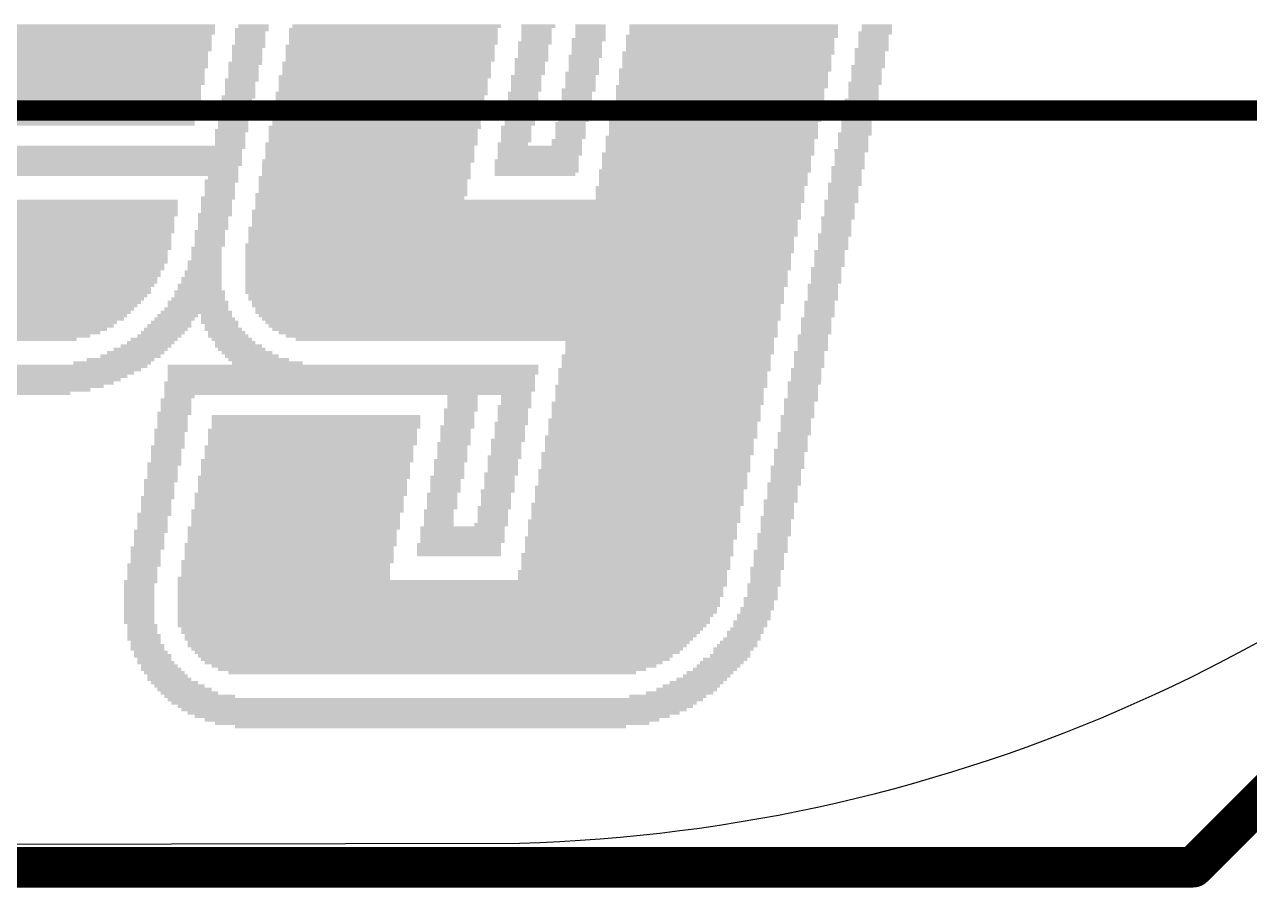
# Model space of a CAD drawing. Extents: x -59 to 59, y -28 to 22.
# Drawn here: x -24.7 to -17, y -28.17 to -22.74 of the extents above; entities that cross this region are included whole.
import ezdxf

# ---------------------------------------------------------------- set-up
doc = ezdxf.new("R2010")
doc.units = 0
for name, color, linetype in [('1', 12, 'CONTINUOUS'), ('16', 5, 'CONTINUOUS'), ('20', 4, 'CONTINUOUS'), ('200', 132, 'CONTINUOUS'), ('22', 6, 'CONTINUOUS')]:
    doc.layers.add(name, color=color, linetype=linetype)

# ---------------------------------------------------------------- blocks, each defined once
blk = doc.blocks.new('RECT')
blk.add_solid([(-0.5, -0.5), (0.5, -0.5), (-0.5, 0.5), (0.5, 0.5)])

msp = doc.modelspace()

# ---------------------------------------------------------------- linework, layer by layer
at = {"layer": '1', "const_width": 0.254}
for points in [[(-17.3576, -28.0416), (-12.2014, -22.8854)], [(-48.3964, -28.0416), (-17.3576, -28.0416)]]:
    msp.add_lwpolyline(points, dxfattribs=at)
at = {"layer": '1', "const_width": 0.127}
for points in [[(-17.4025, -27.9967, 1), (-17.3127, -28.0865)], [(-17.3576, -28.1051, 1), (-17.3576, -27.9781)]]:
    msp.add_lwpolyline(points, format="xyb", dxfattribs=at)
at = {"layer": '16', "const_width": 0.254}
for points in [[(-17.3576, -28.0416), (-6.461, -17.145)], [(-48.3964, -28.0416), (-17.3576, -28.0416)]]:
    msp.add_lwpolyline(points, dxfattribs=at)
at = {"layer": '16', "const_width": 0.127}
for points in [[(-17.4025, -27.9967, 1), (-17.3127, -28.0865)], [(-17.3576, -28.1051, 1), (-17.3576, -27.9781)]]:
    msp.add_lwpolyline(points, format="xyb", dxfattribs=at)
at = {"layer": '20'}
msp.add_line((-46.228, -27.94), (-21.59, -27.8892), dxfattribs=at)
msp.add_arc((-21.8739, -17.6911), 10.2021, 271.5946, 316.5946, dxfattribs=at)
at = {"layer": '22', "const_width": 0.127}
msp.add_lwpolyline([(-47.5575, -23.284), (-16.0375, -23.284)], dxfattribs=at)

# ---------------------------------------------------------------- block references
at = {"layer": '200'}
for p, xscale, yscale in [((-25.2298, -22.7542), 3.4493, 0.0211), ((-25.2298, -22.7753), 3.4493, 0.0211), ((-25.2298, -22.7965), 3.4493, 0.0213), ((-23.2728, -22.7753), 0.2108, 0.0211), ((-23.2829, -22.7965), 0.1905, 0.0213), ((-23.2626, -22.7542), 0.1905, 0.0211), ((-22.3838, -22.7753), 1.3132, 0.0211), ((-22.3838, -22.7965), 1.3132, 0.0213), ((-22.3622, -22.7542), 1.3106, 0.0211), ((-21.4732, -22.7542), 0.2134, 0.0211), ((-21.4846, -22.7753), 0.1905, 0.0211), ((-21.4846, -22.7965), 0.1905, 0.0213), ((-21.1442, -22.7542), 0.1905, 0.0211), ((-21.1442, -22.7753), 0.1905, 0.0211), ((-21.1442, -22.7965), 0.1905, 0.0213), ((-20.2451, -22.7542), 1.3132, 0.0211), ((-20.2451, -22.7753), 1.3132, 0.0211), ((-20.2451, -22.7965), 1.3132, 0.0213), ((-19.3561, -22.7965), 0.2108, 0.0213), ((-19.3459, -22.7542), 0.1905, 0.0211), ((-19.3459, -22.7753), 0.1905, 0.0211), ((-25.2514, -22.86), 3.4519, 0.0213), ((-25.24, -22.8177), 3.429, 0.0211), ((-25.24, -22.8388), 3.429, 0.0211), ((-23.2829, -22.8177), 0.1905, 0.0211), ((-23.2829, -22.8388), 0.1905, 0.0211), ((-23.2829, -22.86), 0.1905, 0.0213), ((-22.3838, -22.8177), 1.3132, 0.0211), ((-22.3838, -22.8388), 1.3132, 0.0211), ((-22.3838, -22.86), 1.3132, 0.0213), ((-21.4947, -22.86), 0.2108, 0.0213), ((-21.4846, -22.8177), 0.1905, 0.0211), ((-21.4846, -22.8388), 0.1905, 0.0211), ((-21.1557, -22.8388), 0.2134, 0.0211), ((-21.1671, -22.86), 0.1905, 0.0213), ((-21.1442, -22.8177), 0.1905, 0.0211), ((-20.2667, -22.8388), 1.3106, 0.0211), ((-20.2667, -22.86), 1.3106, 0.0213), ((-20.2552, -22.8177), 1.3335, 0.0211), ((-19.3662, -22.8177), 0.1905, 0.0211), ((-19.3662, -22.8388), 0.1905, 0.0211), ((-19.3662, -22.86), 0.1905, 0.0213), ((-25.2514, -22.8812), 3.4519, 0.0211), ((-25.2514, -22.9023), 3.4519, 0.0211), ((-25.2628, -22.9235), 3.429, 0.0213), ((-25.2628, -22.9447), 3.429, 0.0211), ((-23.2931, -22.8812), 0.2108, 0.0211), ((-23.3032, -22.9023), 0.1905, 0.0211), ((-23.3032, -22.9235), 0.1905, 0.0213), ((-23.3032, -22.9447), 0.1905, 0.0211), ((-22.4041, -22.8812), 1.3132, 0.0211), ((-22.4041, -22.9023), 1.3132, 0.0211), ((-22.4041, -22.9235), 1.3132, 0.0213), ((-22.4041, -22.9447), 1.3132, 0.0211), ((-21.5049, -22.8812), 0.1905, 0.0211), ((-21.5049, -22.9023), 0.1905, 0.0211), ((-21.5049, -22.9235), 0.1905, 0.0213), ((-21.5049, -22.9447), 0.1905, 0.0211), ((-21.1773, -22.9447), 0.2108, 0.0211), ((-21.1671, -22.8812), 0.1905, 0.0211), ((-21.1671, -22.9023), 0.1905, 0.0211), ((-21.1671, -22.9235), 0.1905, 0.0213), ((-20.2883, -22.9447), 1.3132, 0.0211), ((-20.2781, -22.9235), 1.3335, 0.0213), ((-20.2667, -22.8812), 1.3106, 0.0211), ((-20.2667, -22.9023), 1.3106, 0.0211), ((-19.3777, -22.9023), 0.2134, 0.0211), ((-19.3891, -22.9235), 0.1905, 0.0213), ((-19.3891, -22.9447), 0.1905, 0.0211), ((-19.3662, -22.8812), 0.1905, 0.0211), ((-25.273, -22.9658), 3.4493, 0.0211), ((-25.273, -22.987), 3.4493, 0.0213), ((-25.273, -23.0082), 3.4493, 0.0211), ((-23.3147, -22.987), 0.2134, 0.0213), ((-23.3261, -23.0082), 0.1905, 0.0211), ((-23.3032, -22.9658), 0.1905, 0.0211), ((-22.4257, -22.987), 1.3106, 0.0213), ((-22.4257, -23.0082), 1.3106, 0.0211), ((-22.4041, -22.9658), 1.3132, 0.0211), ((-21.5151, -22.9658), 0.2108, 0.0211), ((-21.5252, -22.987), 0.1905, 0.0213), ((-21.5252, -23.0082), 0.1905, 0.0211), ((-21.1874, -22.9658), 0.1905, 0.0211), ((-21.1874, -22.987), 0.1905, 0.0213), ((-21.1874, -23.0082), 0.1905, 0.0211), ((-20.2883, -22.9658), 1.3132, 0.0211), ((-20.2883, -22.987), 1.3132, 0.0213), ((-20.2883, -23.0082), 1.3132, 0.0211), ((-19.3993, -23.0082), 0.2108, 0.0211), ((-19.3891, -22.9658), 0.1905, 0.0211), ((-19.3891, -22.987), 0.1905, 0.0213), ((-25.2946, -23.0717), 3.4519, 0.0211), ((-25.2946, -23.0928), 3.4519, 0.0211), ((-25.2832, -23.0293), 3.429, 0.0211), ((-25.2832, -23.0505), 3.429, 0.0213), ((-23.3362, -23.0928), 0.2108, 0.0211), ((-23.3261, -23.0293), 0.1905, 0.0211), ((-23.3261, -23.0505), 0.1905, 0.0213), ((-23.3261, -23.0717), 0.1905, 0.0211), ((-22.4371, -23.0717), 1.3335, 0.0211), ((-22.4473, -23.0928), 1.3132, 0.0211), ((-22.4257, -23.0293), 1.3106, 0.0211), ((-22.4257, -23.0505), 1.3106, 0.0213), ((-21.5481, -23.0717), 0.1905, 0.0211), ((-21.5481, -23.0928), 0.1905, 0.0211), ((-21.5252, -23.0293), 0.1905, 0.0211), ((-21.5252, -23.0505), 0.1905, 0.0213), ((-21.1976, -23.0505), 0.2108, 0.0213), ((-21.2077, -23.0717), 0.1905, 0.0211), ((-21.2077, -23.0928), 0.1905, 0.0211), ((-21.1874, -23.0293), 0.1905, 0.0211), ((-20.2984, -23.0293), 1.3335, 0.0211), ((-20.3086, -23.0505), 1.3132, 0.0213), ((-20.3086, -23.0717), 1.3132, 0.0211), ((-20.3086, -23.0928), 1.3132, 0.0211), ((-19.4094, -23.0293), 0.1905, 0.0211), ((-19.4094, -23.0505), 0.1905, 0.0213), ((-19.4094, -23.0717), 0.1905, 0.0211), ((-19.4094, -23.0928), 0.1905, 0.0211), ((-25.3162, -23.1775), 3.4493, 0.0213), ((-25.2946, -23.114), 3.4519, 0.0213), ((-25.306, -23.1352), 3.429, 0.0211), ((-25.306, -23.1563), 3.429, 0.0211), ((-23.3464, -23.114), 0.1905, 0.0213), ((-23.3464, -23.1352), 0.1905, 0.0211), ((-23.3464, -23.1563), 0.1905, 0.0211), ((-23.3464, -23.1775), 0.1905, 0.0213), ((-22.4574, -23.1775), 1.3335, 0.0213), ((-22.4473, -23.114), 1.3132, 0.0213), ((-22.4473, -23.1352), 1.3132, 0.0211), ((-22.4473, -23.1563), 1.3132, 0.0211), ((-21.5684, -23.1775), 0.1905, 0.0213), ((-21.5481, -23.114), 0.1905, 0.0213), ((-21.5481, -23.1352), 0.1905, 0.0211), ((-21.5481, -23.1563), 0.1905, 0.0211), ((-21.2192, -23.1563), 0.2134, 0.0211), ((-21.2306, -23.1775), 0.1905, 0.0213), ((-21.2077, -23.114), 0.1905, 0.0213), ((-21.2077, -23.1352), 0.1905, 0.0211), ((-20.3187, -23.1352), 1.3335, 0.0211), ((-20.3302, -23.1563), 1.3106, 0.0211), ((-20.3302, -23.1775), 1.3106, 0.0213), ((-20.3086, -23.114), 1.3132, 0.0213), ((-19.4196, -23.114), 0.2108, 0.0213), ((-19.4297, -23.1352), 0.1905, 0.0211), ((-19.4297, -23.1563), 0.1905, 0.0211), ((-19.4297, -23.1775), 0.1905, 0.0213), ((-25.3162, -23.1987), 3.4493, 0.0211), ((-25.3162, -23.2198), 3.4493, 0.0211), ((-25.3263, -23.241), 3.429, 0.0213), ((-23.3566, -23.1987), 0.2108, 0.0211), ((-23.3667, -23.2198), 0.1905, 0.0211), ((-23.3667, -23.241), 0.1905, 0.0213), ((-22.4676, -23.1987), 1.3132, 0.0211), ((-22.4676, -23.2198), 1.3132, 0.0211), ((-22.4676, -23.241), 1.3132, 0.0213), ((-21.5684, -23.1987), 0.1905, 0.0211), ((-21.5684, -23.2198), 0.1905, 0.0211), ((-21.5684, -23.241), 0.1905, 0.0213), ((-21.2306, -23.1987), 0.1905, 0.0211), ((-21.2306, -23.2198), 0.1905, 0.0211), ((-21.2306, -23.241), 0.1905, 0.0213), ((-20.3416, -23.241), 1.3335, 0.0213), ((-20.3302, -23.1987), 1.3106, 0.0211), ((-20.3302, -23.2198), 1.3106, 0.0211), ((-19.4412, -23.2198), 0.2134, 0.0211), ((-19.4526, -23.241), 0.1905, 0.0213), ((-19.4297, -23.1987), 0.1905, 0.0211), ((-25.3365, -23.2622), 3.4493, 0.0211), ((-25.3365, -23.2833), 3.4493, 0.0211), ((-25.3365, -23.3045), 3.4493, 0.0213), ((-25.3365, -23.3257), 3.4493, 0.0211), ((-23.3782, -23.3045), 0.2134, 0.0213), ((-23.3896, -23.3257), 0.1905, 0.0211), ((-23.3667, -23.2622), 0.1905, 0.0211), ((-23.3667, -23.2833), 0.1905, 0.0211), ((-22.4892, -23.3045), 1.3106, 0.0213), ((-22.4892, -23.3257), 1.3106, 0.0211), ((-22.4777, -23.2833), 1.3335, 0.0211), ((-22.4676, -23.2622), 1.3132, 0.0211), ((-21.5887, -23.2833), 0.1905, 0.0211), ((-21.5887, -23.3045), 0.1905, 0.0213), ((-21.5887, -23.3257), 0.1905, 0.0211), ((-21.5684, -23.2622), 0.1905, 0.0211), ((-21.2509, -23.2622), 0.1905, 0.0211), ((-21.2509, -23.2833), 0.1905, 0.0211), ((-21.2509, -23.3045), 0.1905, 0.0213), ((-21.2509, -23.3257), 0.1905, 0.0211), ((-20.3518, -23.2622), 1.3132, 0.0211), ((-20.3518, -23.2833), 1.3132, 0.0211), ((-20.3518, -23.3045), 1.3132, 0.0213), ((-20.3518, -23.3257), 1.3132, 0.0211), ((-19.4627, -23.3257), 0.2108, 0.0211), ((-19.4526, -23.2622), 0.1905, 0.0211), ((-19.4526, -23.2833), 0.1905, 0.0211), ((-19.4526, -23.3045), 0.1905, 0.0213), ((-25.3568, -23.368), 3.4493, 0.0213), ((-25.3467, -23.3468), 3.429, 0.0211), ((-23.3998, -23.4103), 0.2108, 0.0211), ((-23.3896, -23.3468), 0.1905, 0.0211), ((-23.3896, -23.368), 0.1905, 0.0213), ((-23.3896, -23.3892), 0.1905, 0.0211), ((-22.5108, -23.4103), 1.3132, 0.0211), ((-22.5006, -23.3892), 1.3335, 0.0211), ((-22.4892, -23.3468), 1.3106, 0.0211), ((-22.4892, -23.368), 1.3106, 0.0213), ((-21.6116, -23.3892), 0.1905, 0.0211), ((-21.6116, -23.4103), 0.1905, 0.0211), ((-21.5887, -23.3468), 0.1905, 0.0211), ((-21.5887, -23.368), 0.1905, 0.0213), ((-21.2712, -23.368), 0.1905, 0.0213), ((-21.2712, -23.3892), 0.1905, 0.0211), ((-21.2712, -23.4103), 0.1905, 0.0211), ((-21.2509, -23.3468), 0.1905, 0.0211), ((-20.3721, -23.368), 1.3132, 0.0213), ((-20.3721, -23.3892), 1.3132, 0.0211), ((-20.3721, -23.4103), 1.3132, 0.0211), ((-20.3619, -23.3468), 1.3335, 0.0211), ((-19.4729, -23.3468), 0.1905, 0.0211), ((-19.4729, -23.368), 0.1905, 0.0213), ((-19.4729, -23.3892), 0.1905, 0.0211), ((-19.4729, -23.4103), 0.1905, 0.0211), ((-23.4099, -23.4315), 0.1905, 0.0213), ((-23.4099, -23.4527), 0.1905, 0.0211), ((-23.4099, -23.4738), 0.1905, 0.0211), ((-22.5108, -23.4315), 1.3132, 0.0213), ((-22.5108, -23.4527), 1.3132, 0.0211), ((-22.5108, -23.4738), 1.3132, 0.0211), ((-21.6116, -23.4315), 0.1905, 0.0213), ((-21.6116, -23.4527), 0.1905, 0.0211), ((-21.6116, -23.4738), 0.1905, 0.0211), ((-21.2941, -23.4738), 0.1905, 0.0211), ((-21.2712, -23.4315), 0.1905, 0.0213), ((-21.2712, -23.4527), 0.1905, 0.0211), ((-20.3822, -23.4527), 1.3335, 0.0211), ((-20.3937, -23.4738), 1.3106, 0.0211), ((-20.3721, -23.4315), 1.3132, 0.0213), ((-19.4831, -23.4315), 0.2108, 0.0213), ((-19.4932, -23.4527), 0.1905, 0.0211), ((-19.4932, -23.4738), 0.1905, 0.0211), ((-24.4793, -23.5162), 2.3292, 0.0211), ((-24.4894, -23.5373), 2.3089, 0.0211), ((-24.4894, -23.5585), 2.3089, 0.0213), ((-23.4099, -23.495), 0.1905, 0.0213), ((-22.5209, -23.495), 1.3335, 0.0213), ((-22.5311, -23.5162), 1.3132, 0.0211), ((-22.5311, -23.5373), 1.3132, 0.0211), ((-22.5311, -23.5585), 1.3132, 0.0213), ((-21.6319, -23.495), 0.1905, 0.0213), ((-21.463, -23.5162), 0.5283, 0.0211), ((-21.463, -23.5373), 0.5283, 0.0211), ((-21.463, -23.5585), 0.5283, 0.0213), ((-21.2941, -23.495), 0.1905, 0.0213), ((-20.4051, -23.5585), 1.3335, 0.0213), ((-20.3937, -23.495), 1.3106, 0.0213), ((-20.3937, -23.5162), 1.3106, 0.0211), ((-20.3937, -23.5373), 1.3106, 0.0211), ((-19.5047, -23.5373), 0.2134, 0.0211), ((-19.5161, -23.5585), 0.1905, 0.0213), ((-19.4932, -23.495), 0.1905, 0.0213), ((-19.4932, -23.5162), 0.1905, 0.0211), ((-24.4996, -23.5797), 2.3292, 0.0211), ((-24.4996, -23.6008), 2.3292, 0.0211), ((-24.4996, -23.622), 2.3292, 0.0213), ((-24.511, -23.6432), 2.3063, 0.0211), ((-22.5412, -23.6008), 1.3335, 0.0211), ((-22.5527, -23.622), 1.3106, 0.0213), ((-22.5527, -23.6432), 1.3106, 0.0211), ((-22.5311, -23.5797), 1.3132, 0.0211), ((-21.4833, -23.6008), 0.5283, 0.0211), ((-21.4833, -23.622), 0.5283, 0.0213), ((-21.4833, -23.6432), 0.5283, 0.0211), ((-21.4732, -23.5797), 0.508, 0.0211), ((-20.4153, -23.5797), 1.3132, 0.0211), ((-20.4153, -23.6008), 1.3132, 0.0211), ((-20.4153, -23.622), 1.3132, 0.0213), ((-20.4153, -23.6432), 1.3132, 0.0211), ((-19.5263, -23.6432), 0.2108, 0.0211), ((-19.5161, -23.5797), 0.1905, 0.0211), ((-19.5161, -23.6008), 0.1905, 0.0211), ((-19.5161, -23.622), 0.1905, 0.0213), ((-24.5224, -23.6855), 2.3292, 0.0213), ((-24.511, -23.6643), 2.3063, 0.0211), ((-23.4531, -23.7067), 0.1905, 0.0211), ((-22.5641, -23.7067), 1.3335, 0.0211), ((-22.5527, -23.6643), 1.3106, 0.0211), ((-22.5527, -23.6855), 1.3106, 0.0213), ((-21.4833, -23.6643), 0.5283, 0.0211), ((-21.4935, -23.6855), 0.508, 0.0213), ((-20.4254, -23.6643), 1.3335, 0.0211), ((-20.4356, -23.6855), 1.3132, 0.0213), ((-20.4356, -23.7067), 1.3132, 0.0211), ((-19.5364, -23.6643), 0.1905, 0.0211), ((-19.5364, -23.6855), 0.1905, 0.0213), ((-19.5364, -23.7067), 0.1905, 0.0211), ((-23.4633, -23.7278), 0.2108, 0.0211), ((-23.4734, -23.749), 0.1905, 0.0213), ((-23.4734, -23.7702), 0.1905, 0.0211), ((-23.4734, -23.7913), 0.1905, 0.0211), ((-22.5743, -23.7278), 1.3132, 0.0211), ((-22.5743, -23.749), 1.3132, 0.0213), ((-22.5743, -23.7702), 1.3132, 0.0211), ((-22.5743, -23.7913), 1.3132, 0.0211), ((-20.4572, -23.7702), 1.3106, 0.0211), ((-20.4572, -23.7913), 1.3106, 0.0211), ((-20.4356, -23.7278), 1.3132, 0.0211), ((-20.4356, -23.749), 1.3132, 0.0213), ((-19.5466, -23.749), 0.2108, 0.0213), ((-19.5567, -23.7702), 0.1905, 0.0211), ((-19.5567, -23.7913), 0.1905, 0.0211), ((-19.5364, -23.7278), 0.1905, 0.0211), ((-25.4533, -23.8548), 3.429, 0.0211), ((-23.4848, -23.8337), 0.2134, 0.0211), ((-23.495, -23.8548), 0.193, 0.0211), ((-23.4734, -23.8125), 0.1905, 0.0213), ((-22.5946, -23.8337), 1.3132, 0.0211), ((-22.5844, -23.8125), 1.3335, 0.0213), ((-21.5265, -23.8548), 3.4493, 0.0211), ((-20.4572, -23.8125), 1.3106, 0.0213), ((-20.4572, -23.8337), 1.3106, 0.0211), ((-19.5682, -23.8548), 0.2134, 0.0211), ((-19.5567, -23.8125), 0.1905, 0.0213), ((-19.5567, -23.8337), 0.1905, 0.0211), ((-25.4635, -23.8972), 3.4493, 0.0211), ((-25.4635, -23.9183), 3.4493, 0.0211), ((-25.4635, -23.9395), 3.4493, 0.0213), ((-25.4533, -23.876), 3.429, 0.0213), ((-23.5052, -23.9395), 0.2134, 0.0213), ((-23.495, -23.876), 0.193, 0.0213), ((-23.495, -23.8972), 0.193, 0.0211), ((-23.495, -23.9183), 0.193, 0.0211), ((-21.5468, -23.9183), 3.4493, 0.0211), ((-21.5468, -23.9395), 3.4493, 0.0213), ((-21.5367, -23.876), 3.429, 0.0213), ((-21.5367, -23.8972), 3.429, 0.0211), ((-19.5796, -23.876), 0.1905, 0.0213), ((-19.5796, -23.8972), 0.1905, 0.0211), ((-19.5796, -23.9183), 0.1905, 0.0211), ((-19.5796, -23.9395), 0.1905, 0.0213), ((-25.4838, -24.003), 3.4493, 0.0213), ((-25.4838, -24.0242), 3.4493, 0.0211), ((-25.4737, -23.9607), 3.429, 0.0211), ((-25.4737, -23.9818), 3.429, 0.0211), ((-23.5166, -23.9607), 0.1905, 0.0211), ((-23.5166, -23.9818), 0.1905, 0.0211), ((-23.5166, -24.003), 0.1905, 0.0213), ((-23.5166, -24.0242), 0.1905, 0.0211), ((-21.5684, -24.0242), 3.4519, 0.0211), ((-21.5468, -23.9607), 3.4493, 0.0211), ((-21.557, -23.9818), 3.429, 0.0211), ((-21.557, -24.003), 3.429, 0.0213), ((-19.5898, -23.9607), 0.2108, 0.0211), ((-19.5999, -23.9818), 0.1905, 0.0211), ((-19.5999, -24.003), 0.1905, 0.0213), ((-19.5999, -24.0242), 0.1905, 0.0211), ((-25.494, -24.0665), 3.429, 0.0213), ((-25.494, -24.0877), 3.429, 0.0211), ((-25.4838, -24.0453), 3.4493, 0.0211), ((-23.5369, -24.0453), 0.1905, 0.0211), ((-23.5369, -24.0665), 0.1905, 0.0213), ((-23.5369, -24.0877), 0.1905, 0.0211), ((-21.5684, -24.0453), 3.4519, 0.0211), ((-21.5684, -24.0665), 3.4519, 0.0213), ((-21.5798, -24.0877), 3.429, 0.0211), ((-19.6101, -24.0665), 0.2108, 0.0213), ((-19.6202, -24.0877), 0.1905, 0.0211), ((-19.5999, -24.0453), 0.1905, 0.0211), ((-25.5054, -24.1088), 3.4519, 0.0211), ((-25.5054, -24.13), 3.4519, 0.0213), ((-25.5054, -24.1512), 3.4519, 0.0211), ((-25.5168, -24.1723), 3.429, 0.0211), ((-23.5572, -24.1512), 0.1905, 0.0211), ((-23.5572, -24.1723), 0.1905, 0.0211), ((-23.5369, -24.1088), 0.1905, 0.0211), ((-23.5369, -24.13), 0.1905, 0.0213), ((-21.59, -24.13), 3.4493, 0.0213), ((-21.59, -24.1512), 3.4493, 0.0211), ((-21.59, -24.1723), 3.4493, 0.0211), ((-21.5798, -24.1088), 3.429, 0.0211), ((-19.6431, -24.1723), 0.1905, 0.0211), ((-19.6202, -24.1088), 0.1905, 0.0211), ((-19.6202, -24.13), 0.1905, 0.0213), ((-19.6202, -24.1512), 0.1905, 0.0211), ((-25.527, -24.2358), 3.4493, 0.0211), ((-25.5372, -24.257), 3.429, 0.0213), ((-25.5168, -24.1935), 3.429, 0.0213), ((-25.5168, -24.2147), 3.429, 0.0211), ((-23.5687, -24.2358), 0.2134, 0.0211), ((-23.5687, -24.257), 0.2134, 0.0213), ((-23.5572, -24.1935), 0.1905, 0.0213), ((-23.5572, -24.2147), 0.1905, 0.0211), ((-21.6002, -24.1935), 3.429, 0.0213), ((-21.6002, -24.2147), 3.429, 0.0211), ((-21.6002, -24.2358), 3.429, 0.0211), ((-21.6002, -24.257), 3.429, 0.0213), ((-19.6431, -24.1935), 0.1905, 0.0213), ((-19.6431, -24.2147), 0.1905, 0.0211), ((-19.6431, -24.2358), 0.1905, 0.0211), ((-19.6431, -24.257), 0.1905, 0.0213), ((-25.5372, -24.2782), 3.429, 0.0211), ((-25.5486, -24.2993), 3.4061, 0.0211), ((-25.5486, -24.3205), 3.4061, 0.0213), ((-23.5788, -24.2993), 0.2337, 0.0211), ((-23.5788, -24.3205), 0.2337, 0.0213), ((-23.5687, -24.2782), 0.2134, 0.0211), ((-21.6002, -24.2782), 3.429, 0.0211), ((-21.6103, -24.2993), 3.4087, 0.0211), ((-21.6103, -24.3205), 3.4087, 0.0213), ((-19.6634, -24.2782), 0.1905, 0.0211), ((-19.6634, -24.2993), 0.1905, 0.0211), ((-19.6634, -24.3205), 0.1905, 0.0213), ((-25.5486, -24.3417), 3.3655, 0.0211), ((-25.5486, -24.3628), 3.3655, 0.0211), ((-25.5587, -24.384), 3.3452, 0.0213), ((-25.5689, -24.4052), 3.3249, 0.0211), ((-23.6004, -24.384), 0.2769, 0.0213), ((-23.6004, -24.4052), 0.2769, 0.0211), ((-23.589, -24.3417), 0.254, 0.0211), ((-23.589, -24.3628), 0.254, 0.0211), ((-21.6103, -24.3417), 3.4087, 0.0211), ((-21.6103, -24.3628), 3.4087, 0.0211), ((-21.6103, -24.384), 3.4087, 0.0213), ((-21.6218, -24.4052), 3.3858, 0.0211), ((-19.6837, -24.384), 0.1905, 0.0213), ((-19.6837, -24.4052), 0.1905, 0.0211), ((-19.6634, -24.3417), 0.1905, 0.0211), ((-19.6634, -24.3628), 0.1905, 0.0211), ((-25.5689, -24.4263), 3.3249, 0.0211), ((-25.5791, -24.4687), 3.2588, 0.0211), ((-25.5892, -24.4898), 3.2385, 0.0211), ((-25.5689, -24.4475), 3.2791, 0.0213), ((-23.6118, -24.4898), 0.381, 0.0211), ((-23.6106, -24.4687), 0.3378, 0.0211), ((-23.6004, -24.4263), 0.3175, 0.0211), ((-23.6004, -24.4475), 0.3175, 0.0213), ((-21.6218, -24.4263), 3.3858, 0.0211), ((-21.6116, -24.4475), 3.3655, 0.0213), ((-21.6116, -24.4687), 3.3655, 0.0211), ((-21.6002, -24.4898), 3.3426, 0.0211), ((-19.7066, -24.4898), 0.1905, 0.0211), ((-19.6837, -24.4263), 0.1905, 0.0211), ((-19.6837, -24.4475), 0.1905, 0.0213), ((-19.6837, -24.4687), 0.1905, 0.0211), ((-25.5905, -24.511), 3.1953, 0.0213), ((-25.6007, -24.5322), 3.175, 0.0211), ((-25.6007, -24.5533), 3.1344, 0.0211), ((-23.622, -24.5533), 0.447, 0.0211), ((-23.622, -24.5322), 0.4013, 0.0211), ((-23.6118, -24.511), 0.381, 0.0213), ((-21.6103, -24.511), 3.3223, 0.0213), ((-21.6002, -24.5322), 3.302, 0.0211), ((-21.6002, -24.5533), 3.302, 0.0211), ((-19.7066, -24.511), 0.1905, 0.0213), ((-19.7066, -24.5322), 0.1905, 0.0211), ((-19.7066, -24.5533), 0.1905, 0.0211), ((-25.6007, -24.5745), 3.0886, 0.0213), ((-25.6007, -24.5957), 3.048, 0.0211), ((-25.6121, -24.6168), 2.9845, 0.0211), ((-25.6108, -24.638), 2.9413, 0.0213), ((-23.7909, -24.638), 0.2769, 0.0213), ((-23.7795, -24.6168), 0.254, 0.0211), ((-23.7592, -24.5957), 0.254, 0.0211), ((-23.7388, -24.5745), 0.254, 0.0213), ((-23.495, -24.5745), 0.193, 0.0213), ((-23.4848, -24.5957), 0.2134, 0.0211), ((-23.4747, -24.6168), 0.2337, 0.0211), ((-23.4633, -24.638), 0.2108, 0.0213), ((-21.59, -24.5745), 3.2817, 0.0213), ((-21.5786, -24.5957), 3.2588, 0.0211), ((-21.5786, -24.6168), 3.2182, 0.0211), ((-21.5684, -24.638), 3.1979, 0.0213), ((-19.7269, -24.5957), 0.1905, 0.0211), ((-19.7269, -24.6168), 0.1905, 0.0211), ((-19.7269, -24.638), 0.1905, 0.0213), ((-19.7066, -24.5745), 0.1905, 0.0213), ((-25.6223, -24.6592), 2.8778, 0.0211), ((-25.6223, -24.6803), 2.7965, 0.0211), ((-25.6324, -24.7015), 2.6899, 0.0213), ((-23.8544, -24.7015), 0.2769, 0.0213), ((-23.8328, -24.6803), 0.2743, 0.0211), ((-23.8125, -24.6592), 0.2743, 0.0211), ((-23.4518, -24.6592), 0.2337, 0.0211), ((-23.4315, -24.6803), 0.2337, 0.0211), ((-23.4213, -24.7015), 0.254, 0.0213), ((-21.557, -24.6592), 3.175, 0.0211), ((-21.5367, -24.6803), 3.1344, 0.0211), ((-21.5151, -24.7015), 3.0912, 0.0213), ((-19.7472, -24.7015), 0.1905, 0.0213), ((-19.7269, -24.6592), 0.1905, 0.0211), ((-19.7269, -24.6803), 0.1905, 0.0211), ((-25.6438, -24.7227), 2.54, 0.0211), ((-23.9713, -24.7862), 0.3378, 0.0211), ((-23.9382, -24.765), 0.3175, 0.0213), ((-23.9078, -24.7438), 0.2972, 0.0211), ((-23.8862, -24.7227), 0.2946, 0.0211), ((-23.3985, -24.7227), 0.254, 0.0211), ((-23.3782, -24.7438), 0.254, 0.0211), ((-23.3566, -24.765), 0.2972, 0.0213), ((-23.3362, -24.7862), 0.2972, 0.0211), ((-21.4947, -24.7227), 3.0048, 0.0211), ((-20.6477, -24.7438), 1.3106, 0.0211), ((-20.6477, -24.765), 1.3106, 0.0213), ((-20.6477, -24.7862), 1.3106, 0.0211), ((-19.7472, -24.7227), 0.1905, 0.0211), ((-19.7472, -24.7438), 0.1905, 0.0211), ((-19.7472, -24.765), 0.1905, 0.0213), ((-19.7472, -24.7862), 0.1905, 0.0211), ((-24.1503, -24.8708), 0.4877, 0.0211), ((-24.0983, -24.8497), 0.4242, 0.0211), ((-24.0348, -24.8285), 0.3785, 0.0213), ((-24.003, -24.8073), 0.3607, 0.0211), ((-23.3032, -24.8073), 0.3175, 0.0211), ((-23.2728, -24.8285), 0.3378, 0.0213), ((-23.2308, -24.8497), 0.381, 0.0211), ((-23.1762, -24.8708), 0.4445, 0.0211), ((-20.6693, -24.8285), 1.3132, 0.0213), ((-20.6693, -24.8497), 1.3132, 0.0211), ((-20.6693, -24.8708), 1.3132, 0.0211), ((-20.6477, -24.8073), 1.3106, 0.0211), ((-19.7701, -24.8073), 0.1905, 0.0211), ((-19.7701, -24.8285), 0.1905, 0.0213), ((-19.7701, -24.8497), 0.1905, 0.0211), ((-19.7701, -24.8708), 0.1905, 0.0211), ((-26.6167, -24.892), 5.3746, 0.0213), ((-26.6268, -24.9132), 5.3137, 0.0211), ((-26.6484, -24.9343), 5.2705, 0.0211), ((-22.6378, -24.892), 2.3292, 0.0213), ((-22.6378, -24.9132), 2.3292, 0.0211), ((-22.6378, -24.9343), 2.3292, 0.0211), ((-20.6794, -24.9132), 1.3335, 0.0211), ((-20.6896, -24.9343), 1.3132, 0.0211), ((-20.6693, -24.892), 1.3132, 0.0213), ((-19.7904, -24.9132), 0.1905, 0.0211), ((-19.7904, -24.9343), 0.1905, 0.0211), ((-19.7701, -24.892), 0.1905, 0.0213), ((-26.67, -24.9555), 5.2273, 0.0213), ((-26.6802, -24.9767), 5.1664, 0.0211), ((-25.6324, -24.9978), 2.9845, 0.0211), ((-25.6324, -25.019), 2.8575, 0.0213), ((-22.6581, -24.9978), 2.3292, 0.0211), ((-22.6581, -25.019), 2.3292, 0.0213), ((-22.6479, -24.9555), 2.3089, 0.0213), ((-22.6479, -24.9767), 2.3089, 0.0211), ((-20.6997, -25.019), 1.3335, 0.0213), ((-20.6896, -24.9555), 1.3132, 0.0213), ((-20.6896, -24.9767), 1.3132, 0.0211), ((-20.6896, -24.9978), 1.3132, 0.0211), ((-19.8006, -24.9978), 0.2108, 0.0211), ((-19.8107, -25.019), 0.1905, 0.0213), ((-19.7904, -24.9555), 0.1905, 0.0213), ((-19.7904, -24.9767), 0.1905, 0.0211), ((-25.6426, -25.0402), 2.7102, 0.0211), ((-25.6426, -25.0613), 2.4562, 0.0211), ((-23.749, -25.1037), 0.193, 0.0211), ((-22.6581, -25.0402), 2.3292, 0.0211), ((-22.6695, -25.0613), 2.3063, 0.0211), ((-23.7274, -25.0825), 0.1905, 0.0213), ((-21.9494, -25.0825), 0.1905, 0.0213), ((-21.9494, -25.1037), 0.1905, 0.0211), ((-21.6116, -25.0825), 0.1905, 0.0213), ((-21.6116, -25.1037), 0.1905, 0.0211), ((-20.7112, -25.0402), 1.3106, 0.0211), ((-20.7112, -25.0613), 1.3106, 0.0211), ((-20.7112, -25.0825), 1.3106, 0.0213), ((-20.7112, -25.1037), 1.3106, 0.0211), ((-19.8222, -25.1037), 0.2134, 0.0211), ((-19.8107, -25.0402), 0.1905, 0.0211), ((-19.8107, -25.0613), 0.1905, 0.0211), ((-19.8107, -25.0825), 0.1905, 0.0213), ((-23.749, -25.1248), 0.193, 0.0211), ((-23.749, -25.146), 0.193, 0.0213), ((-23.749, -25.1672), 0.193, 0.0211), ((-21.9596, -25.1672), 0.2108, 0.0211), ((-21.9494, -25.1248), 0.1905, 0.0211), ((-21.9494, -25.146), 0.1905, 0.0213), ((-21.6218, -25.146), 0.2108, 0.0213), ((-21.6319, -25.1672), 0.1905, 0.0211), ((-21.6116, -25.1248), 0.1905, 0.0211), ((-20.7226, -25.1248), 1.3335, 0.0211), ((-20.7327, -25.146), 1.3132, 0.0213), ((-20.7327, -25.1672), 1.3132, 0.0211), ((-19.8336, -25.1248), 0.1905, 0.0211), ((-19.8336, -25.146), 0.1905, 0.0213), ((-19.8336, -25.1672), 0.1905, 0.0211), ((-23.7592, -25.1883), 0.2134, 0.0211), ((-23.7706, -25.2095), 0.1905, 0.0213), ((-23.7706, -25.2307), 0.1905, 0.0211), ((-23.7706, -25.2518), 0.1905, 0.0211), ((-22.8702, -25.2095), 1.3106, 0.0213), ((-22.8702, -25.2307), 1.3106, 0.0211), ((-22.8702, -25.2518), 1.3106, 0.0211), ((-21.9697, -25.1883), 0.1905, 0.0211), ((-21.9697, -25.2095), 0.1905, 0.0213), ((-21.9697, -25.2307), 0.1905, 0.0211), ((-21.9697, -25.2518), 0.1905, 0.0211), ((-21.6421, -25.2518), 0.2108, 0.0211), ((-21.6319, -25.1883), 0.1905, 0.0211), ((-21.6319, -25.2095), 0.1905, 0.0213), ((-21.6319, -25.2307), 0.1905, 0.0211), ((-20.7531, -25.2518), 1.3132, 0.0211), ((-20.7429, -25.2307), 1.3335, 0.0211), ((-20.7327, -25.1883), 1.3132, 0.0211), ((-20.7327, -25.2095), 1.3132, 0.0213), ((-19.8438, -25.2095), 0.2108, 0.0213), ((-19.8539, -25.2307), 0.1905, 0.0211), ((-19.8539, -25.2518), 0.1905, 0.0211), ((-19.8336, -25.1883), 0.1905, 0.0211), ((-23.7808, -25.2942), 0.2108, 0.0211), ((-23.7909, -25.3153), 0.1905, 0.0211), ((-23.7909, -25.3365), 0.1905, 0.0213), ((-23.7706, -25.273), 0.1905, 0.0213), ((-22.8918, -25.2942), 1.3132, 0.0211), ((-22.8918, -25.3153), 1.3132, 0.0211), ((-22.8918, -25.3365), 1.3132, 0.0213), ((-22.8702, -25.273), 1.3106, 0.0213), ((-21.9812, -25.273), 0.2134, 0.0213), ((-21.9926, -25.2942), 0.1905, 0.0211), ((-21.9926, -25.3153), 0.1905, 0.0211), ((-21.9926, -25.3365), 0.1905, 0.0213), ((-21.6522, -25.273), 0.1905, 0.0213), ((-21.6522, -25.2942), 0.1905, 0.0211), ((-21.6522, -25.3153), 0.1905, 0.0211), ((-21.6522, -25.3365), 0.1905, 0.0213), ((-20.7632, -25.3365), 1.3335, 0.0213), ((-20.7531, -25.273), 1.3132, 0.0213), ((-20.7531, -25.2942), 1.3132, 0.0211), ((-20.7531, -25.3153), 1.3132, 0.0211), ((-19.8641, -25.3153), 0.2108, 0.0211), ((-19.8742, -25.3365), 0.1905, 0.0213), ((-19.8539, -25.273), 0.1905, 0.0213), ((-19.8539, -25.2942), 0.1905, 0.0211), ((-23.8011, -25.4), 0.2108, 0.0213), ((-23.7909, -25.3577), 0.1905, 0.0211), ((-23.7909, -25.3788), 0.1905, 0.0211), ((-22.9133, -25.4), 1.3106, 0.0213), ((-22.8918, -25.3577), 1.3132, 0.0211), ((-22.8918, -25.3788), 1.3132, 0.0211), ((-22.0028, -25.3788), 0.2108, 0.0211), ((-22.0129, -25.4), 0.1905, 0.0213), ((-21.9926, -25.3577), 0.1905, 0.0211), ((-21.6637, -25.3577), 0.2134, 0.0211), ((-21.6751, -25.3788), 0.1905, 0.0211), ((-21.6751, -25.4), 0.1905, 0.0213), ((-20.7747, -25.3577), 1.3106, 0.0211), ((-20.7747, -25.3788), 1.3106, 0.0211), ((-20.7747, -25.4), 1.3106, 0.0213), ((-19.8742, -25.3577), 0.1905, 0.0211), ((-19.8742, -25.3788), 0.1905, 0.0211), ((-19.8742, -25.4), 0.1905, 0.0213), ((-23.8112, -25.4212), 0.1905, 0.0211), ((-23.8112, -25.4423), 0.1905, 0.0211), ((-23.8112, -25.4635), 0.1905, 0.0213), ((-23.8112, -25.4847), 0.1905, 0.0211), ((-22.9248, -25.4847), 1.3335, 0.0211), ((-22.9133, -25.4212), 1.3106, 0.0211), ((-22.9133, -25.4423), 1.3106, 0.0211), ((-22.9133, -25.4635), 1.3106, 0.0213), ((-22.0231, -25.4847), 0.2108, 0.0211), ((-22.0129, -25.4212), 0.1905, 0.0211), ((-22.0129, -25.4423), 0.1905, 0.0211), ((-22.0129, -25.4635), 0.1905, 0.0213), ((-21.6852, -25.4635), 0.2108, 0.0213), ((-21.6954, -25.4847), 0.1905, 0.0211), ((-21.6751, -25.4212), 0.1905, 0.0211), ((-21.6751, -25.4423), 0.1905, 0.0211), ((-20.7861, -25.4423), 1.3335, 0.0211), ((-20.7963, -25.4635), 1.3132, 0.0213), ((-20.7963, -25.4847), 1.3132, 0.0211), ((-20.7747, -25.4212), 1.3106, 0.0211), ((-19.8857, -25.4212), 0.2134, 0.0211), ((-19.8971, -25.4423), 0.1905, 0.0211), ((-19.8971, -25.4635), 0.1905, 0.0213), ((-19.8971, -25.4847), 0.1905, 0.0211), ((-23.8227, -25.5058), 0.2134, 0.0211), ((-23.8341, -25.527), 0.1905, 0.0213), ((-23.8341, -25.5482), 0.1905, 0.0211), ((-22.9349, -25.5058), 1.3132, 0.0211), ((-22.9349, -25.527), 1.3132, 0.0213), ((-22.9349, -25.5482), 1.3132, 0.0211), ((-22.0332, -25.5058), 0.1905, 0.0211), ((-22.0332, -25.527), 0.1905, 0.0213), ((-22.0332, -25.5482), 0.1905, 0.0211), ((-21.6954, -25.5058), 0.1905, 0.0211), ((-21.6954, -25.527), 0.1905, 0.0213), ((-21.6954, -25.5482), 0.1905, 0.0211), ((-20.8064, -25.5482), 1.3335, 0.0211), ((-20.7963, -25.5058), 1.3132, 0.0211), ((-20.7963, -25.527), 1.3132, 0.0213), ((-19.9073, -25.527), 0.2108, 0.0213), ((-19.9174, -25.5482), 0.1905, 0.0211), ((-19.8971, -25.5058), 0.1905, 0.0211), ((-23.8443, -25.6117), 0.2108, 0.0211), ((-23.8544, -25.6328), 0.1905, 0.0211), ((-23.8341, -25.5693), 0.1905, 0.0211), ((-23.8341, -25.5905), 0.1905, 0.0213), ((-22.9451, -25.5905), 1.3335, 0.0213), ((-22.9552, -25.6117), 1.3132, 0.0211), ((-22.9552, -25.6328), 1.3132, 0.0211), ((-22.9349, -25.5693), 1.3132, 0.0211), ((-22.0447, -25.5905), 0.2134, 0.0213), ((-22.0561, -25.6117), 0.1905, 0.0211), ((-22.0561, -25.6328), 0.1905, 0.0211), ((-22.0332, -25.5693), 0.1905, 0.0211), ((-21.7056, -25.5693), 0.2108, 0.0211), ((-21.7157, -25.5905), 0.1905, 0.0213), ((-21.7157, -25.6117), 0.1905, 0.0211), ((-21.7157, -25.6328), 0.1905, 0.0211), ((-20.8166, -25.5693), 1.3132, 0.0211), ((-20.8166, -25.5905), 1.3132, 0.0213), ((-20.8166, -25.6117), 1.3132, 0.0211), ((-20.8166, -25.6328), 1.3132, 0.0211), ((-19.9276, -25.6328), 0.2108, 0.0211), ((-19.9174, -25.5693), 0.1905, 0.0211), ((-19.9174, -25.5905), 0.1905, 0.0213), ((-19.9174, -25.6117), 0.1905, 0.0211), ((-23.8646, -25.7175), 0.2108, 0.0213), ((-23.8544, -25.654), 0.1905, 0.0213), ((-23.8544, -25.6752), 0.1905, 0.0211), ((-23.8544, -25.6963), 0.1905, 0.0211), ((-22.9756, -25.7175), 1.3132, 0.0213), ((-22.9654, -25.6963), 1.3335, 0.0211), ((-22.9552, -25.654), 1.3132, 0.0213), ((-22.9552, -25.6752), 1.3132, 0.0211), ((-22.0764, -25.6963), 0.1905, 0.0211), ((-22.0764, -25.7175), 0.1905, 0.0213), ((-22.0561, -25.654), 0.1905, 0.0213), ((-22.0561, -25.6752), 0.1905, 0.0211), ((-21.7272, -25.6752), 0.2134, 0.0211), ((-21.7386, -25.6963), 0.1905, 0.0211), ((-21.7386, -25.7175), 0.1905, 0.0213), ((-21.7157, -25.654), 0.1905, 0.0213), ((-20.8382, -25.6752), 1.3106, 0.0211), ((-20.8382, -25.6963), 1.3106, 0.0211), ((-20.8382, -25.7175), 1.3106, 0.0213), ((-20.8267, -25.654), 1.3335, 0.0213), ((-19.9377, -25.654), 0.1905, 0.0213), ((-19.9377, -25.6752), 0.1905, 0.0211), ((-19.9377, -25.6963), 0.1905, 0.0211), ((-19.9377, -25.7175), 0.1905, 0.0213), ((-23.8747, -25.7387), 0.1905, 0.0211), ((-23.8747, -25.7598), 0.1905, 0.0211), ((-23.8747, -25.781), 0.1905, 0.0213), ((-22.9756, -25.7387), 1.3132, 0.0211), ((-22.9756, -25.7598), 1.3132, 0.0211), ((-22.9756, -25.781), 1.3132, 0.0213), ((-22.0764, -25.7387), 0.1905, 0.0211), ((-22.0764, -25.7598), 0.1905, 0.0211), ((-22.0764, -25.781), 0.1905, 0.0213), ((-21.7488, -25.781), 0.2108, 0.0213), ((-21.7386, -25.7387), 0.1905, 0.0211), ((-21.7386, -25.7598), 0.1905, 0.0211), ((-20.8598, -25.781), 1.3132, 0.0213), ((-20.8496, -25.7598), 1.3335, 0.0211), ((-20.8382, -25.7387), 1.3106, 0.0211), ((-19.9492, -25.7387), 0.2134, 0.0211), ((-19.9606, -25.7598), 0.1905, 0.0211), ((-19.9606, -25.781), 0.1905, 0.0213), ((-23.8862, -25.8233), 0.2134, 0.0211), ((-23.8976, -25.8445), 0.1905, 0.0213), ((-23.8976, -25.8657), 0.1905, 0.0211), ((-23.8747, -25.8022), 0.1905, 0.0211), ((-22.9857, -25.8022), 1.3335, 0.0211), ((-22.9972, -25.8233), 1.3106, 0.0211), ((-22.9972, -25.8445), 1.3106, 0.0213), ((-22.9972, -25.8657), 1.3106, 0.0211), ((-22.098, -25.8022), 0.188, 0.0211), ((-22.098, -25.8233), 0.188, 0.0211), ((-22.098, -25.8445), 0.188, 0.0213), ((-22.098, -25.8657), 0.188, 0.0211), ((-21.7589, -25.8022), 0.1905, 0.0211), ((-21.7589, -25.8233), 0.1905, 0.0211), ((-21.7589, -25.8445), 0.1905, 0.0213), ((-21.7589, -25.8657), 0.1905, 0.0211), ((-20.8699, -25.8657), 1.3335, 0.0211), ((-20.8598, -25.8022), 1.3132, 0.0211), ((-20.8598, -25.8233), 1.3132, 0.0211), ((-20.8598, -25.8445), 1.3132, 0.0213), ((-19.9708, -25.8445), 0.2108, 0.0213), ((-19.9809, -25.8657), 0.1905, 0.0211), ((-19.9606, -25.8022), 0.1905, 0.0211), ((-19.9606, -25.8233), 0.1905, 0.0211), ((-23.9078, -25.9292), 0.2108, 0.0211), ((-23.9179, -25.9503), 0.1905, 0.0211), ((-23.8976, -25.8868), 0.1905, 0.0211), ((-23.8976, -25.908), 0.1905, 0.0213), ((-23.0086, -25.908), 1.3335, 0.0213), ((-23.0188, -25.9292), 1.3132, 0.0211), ((-23.0188, -25.9503), 1.3132, 0.0211), ((-22.9972, -25.8868), 1.3106, 0.0211), ((-21.9494, -25.908), 0.5309, 0.0213), ((-21.9494, -25.9292), 0.5309, 0.0211), ((-21.9494, -25.9503), 0.5309, 0.0211), ((-22.098, -25.8868), 0.188, 0.0211), ((-21.7691, -25.8868), 0.2108, 0.0211), ((-20.8801, -25.8868), 1.3132, 0.0211), ((-20.8801, -25.908), 1.3132, 0.0213), ((-20.8801, -25.9292), 1.3132, 0.0211), ((-20.8801, -25.9503), 1.3132, 0.0211), ((-19.9911, -25.9503), 0.2108, 0.0211), ((-19.9809, -25.8868), 0.1905, 0.0211), ((-19.9809, -25.908), 0.1905, 0.0213), ((-19.9809, -25.9292), 0.1905, 0.0211), ((-23.9179, -25.9715), 0.1905, 0.0213), ((-23.9179, -25.9927), 0.1905, 0.0211), ((-23.9179, -26.0138), 0.1905, 0.0211), ((-23.0289, -26.0138), 1.3335, 0.0211), ((-23.0188, -25.9715), 1.3132, 0.0213), ((-23.0188, -25.9927), 1.3132, 0.0211), ((-21.971, -26.0138), 0.5283, 0.0211), ((-21.9494, -25.9715), 0.5309, 0.0213), ((-21.9494, -25.9927), 0.5309, 0.0211), ((-20.8902, -25.9715), 1.3335, 0.0213), ((-20.9017, -25.9927), 1.3106, 0.0211), ((-20.9017, -26.0138), 1.3106, 0.0211), ((-20.0012, -25.9715), 0.1905, 0.0213), ((-20.0012, -25.9927), 0.1905, 0.0211), ((-20.0012, -26.0138), 0.1905, 0.0211), ((-23.9281, -26.035), 0.2108, 0.0213), ((-23.9395, -26.0562), 0.188, 0.0211), ((-23.9395, -26.0773), 0.188, 0.0211), ((-23.9395, -26.0985), 0.188, 0.0213), ((-23.0391, -26.035), 1.3132, 0.0213), ((-23.0391, -26.0562), 1.3132, 0.0211), ((-23.0391, -26.0773), 1.3132, 0.0211), ((-23.0391, -26.0985), 1.3132, 0.0213), ((-21.971, -26.035), 0.5283, 0.0213), ((-21.971, -26.0562), 0.5283, 0.0211), ((-21.971, -26.0773), 0.5283, 0.0211), ((-20.9131, -26.0773), 1.3335, 0.0211), ((-20.9232, -26.0985), 1.3132, 0.0213), ((-20.9017, -26.035), 1.3106, 0.0213), ((-20.9017, -26.0562), 1.3106, 0.0211), ((-20.0127, -26.0562), 0.2134, 0.0211), ((-20.0241, -26.0773), 0.1905, 0.0211), ((-20.0241, -26.0985), 0.1905, 0.0213), ((-20.0012, -26.035), 0.1905, 0.0213), ((-23.9509, -26.1408), 0.2108, 0.0211), ((-23.9611, -26.162), 0.1905, 0.0213), ((-23.9611, -26.1832), 0.1905, 0.0211), ((-23.9395, -26.1197), 0.188, 0.0211), ((-23.0607, -26.1408), 1.3106, 0.0211), ((-23.0607, -26.162), 1.3106, 0.0213), ((-23.0607, -26.1832), 1.3106, 0.0211), ((-23.0492, -26.1197), 1.3335, 0.0211), ((-20.9436, -26.1832), 1.3132, 0.0211), ((-20.9232, -26.1197), 1.3132, 0.0211), ((-20.9232, -26.1408), 1.3132, 0.0211), ((-20.9232, -26.162), 1.3132, 0.0213), ((-20.0343, -26.162), 0.2108, 0.0213), ((-20.0444, -26.1832), 0.1905, 0.0211), ((-20.0241, -26.1197), 0.1905, 0.0211), ((-20.0241, -26.1408), 0.1905, 0.0211), ((-23.9713, -26.2467), 0.2108, 0.0211), ((-23.9611, -26.2043), 0.1905, 0.0211), ((-23.9611, -26.2255), 0.1905, 0.0213), ((-23.0721, -26.2255), 1.3335, 0.0213), ((-22.0129, -26.2467), 3.4519, 0.0211), ((-23.0607, -26.2043), 1.3106, 0.0211), ((-20.9436, -26.2043), 1.3132, 0.0211), ((-20.9436, -26.2255), 1.3132, 0.0213), ((-20.0444, -26.2043), 0.1905, 0.0211), ((-20.0444, -26.2255), 0.1905, 0.0213), ((-20.0444, -26.2467), 0.1905, 0.0211), ((-23.9814, -26.2678), 0.1905, 0.0211), ((-23.9814, -26.289), 0.1905, 0.0213), ((-23.9814, -26.3102), 0.1905, 0.0211), ((-23.9814, -26.3313), 0.1905, 0.0211), ((-22.0129, -26.2678), 3.4519, 0.0211), ((-22.0243, -26.289), 3.429, 0.0213), ((-22.0243, -26.3102), 3.429, 0.0211), ((-22.0243, -26.3313), 3.429, 0.0211), ((-20.0546, -26.2678), 0.2108, 0.0211), ((-20.0647, -26.289), 0.1905, 0.0213), ((-20.0647, -26.3102), 0.1905, 0.0211), ((-20.0647, -26.3313), 0.1905, 0.0211), ((-23.9814, -26.3525), 0.1905, 0.0213), ((-23.9814, -26.3737), 0.1905, 0.0211), ((-23.9814, -26.3948), 0.1905, 0.0211), ((-22.0345, -26.3525), 3.4087, 0.0213), ((-22.0345, -26.3737), 3.4087, 0.0211), ((-22.0345, -26.3948), 3.4087, 0.0211), ((-20.0762, -26.3525), 0.2134, 0.0213), ((-20.0876, -26.3737), 0.1905, 0.0211), ((-20.0876, -26.3948), 0.1905, 0.0211), ((-23.9814, -26.416), 0.1905, 0.0213), ((-23.9814, -26.4372), 0.1905, 0.0211), ((-23.9814, -26.4583), 0.1905, 0.0211), ((-23.9814, -26.4795), 0.1905, 0.0213), ((-22.0447, -26.416), 3.3884, 0.0213), ((-22.0447, -26.4372), 3.3884, 0.0211), ((-22.0663, -26.4795), 3.3452, 0.0213), ((-22.0561, -26.4583), 3.3655, 0.0211), ((-20.1181, -26.4583), 0.2108, 0.0211), ((-20.1181, -26.4795), 0.2108, 0.0213), ((-20.0978, -26.416), 0.2108, 0.0213), ((-20.1079, -26.4372), 0.1905, 0.0211), ((-23.9814, -26.5007), 0.1905, 0.0211), ((-23.9611, -26.5218), 0.1905, 0.0211), ((-23.9611, -26.543), 0.1905, 0.0213), ((-23.9611, -26.5642), 0.1905, 0.0211), ((-22.0663, -26.5007), 3.3452, 0.0211), ((-22.0777, -26.5218), 3.3223, 0.0211), ((-22.0866, -26.5642), 3.2588, 0.0211), ((-22.0764, -26.543), 3.2791, 0.0213), ((-20.1714, -26.5642), 0.2311, 0.0211), ((-20.1613, -26.543), 0.2108, 0.0213), ((-20.1397, -26.5007), 0.2134, 0.0211), ((-20.1397, -26.5218), 0.2134, 0.0211), ((-23.9509, -26.5853), 0.2108, 0.0211), ((-23.9509, -26.6065), 0.2108, 0.0213), ((-23.9395, -26.6277), 0.188, 0.0211), ((-22.0866, -26.5853), 3.2182, 0.0211), ((-22.098, -26.6065), 3.1953, 0.0213), ((-22.098, -26.6277), 3.1547, 0.0211), ((-20.2133, -26.6277), 0.2337, 0.0211), ((-20.193, -26.6065), 0.2337, 0.0213), ((-20.1816, -26.5853), 0.2108, 0.0211), ((-23.9281, -26.6488), 0.2108, 0.0211), ((-23.9281, -26.67), 0.2108, 0.0213), ((-23.9078, -26.6912), 0.2108, 0.0211), ((-23.8963, -26.7123), 0.2337, 0.0211), ((-22.1082, -26.6488), 3.1344, 0.0211), ((-22.1082, -26.67), 3.0886, 0.0213), ((-22.1082, -26.6912), 3.048, 0.0211), ((-22.1196, -26.7123), 2.9845, 0.0211), ((-20.2667, -26.7123), 0.254, 0.0211), ((-20.2463, -26.67), 0.254, 0.0213), ((-20.2565, -26.6912), 0.2337, 0.0211), ((-20.2235, -26.6488), 0.254, 0.0211), ((-23.8862, -26.7335), 0.2134, 0.0213), ((-23.876, -26.7547), 0.2337, 0.0211), ((-23.843, -26.797), 0.254, 0.0213), ((-23.8544, -26.7758), 0.2311, 0.0211), ((-22.1196, -26.7335), 2.9439, 0.0213), ((-22.1298, -26.7547), 2.8778, 0.0211), ((-22.1285, -26.7758), 2.794, 0.0211), ((-22.1399, -26.797), 2.6899, 0.0213), ((-20.3619, -26.797), 0.2769, 0.0213), ((-20.3403, -26.7758), 0.2743, 0.0211), ((-20.32, -26.7547), 0.2743, 0.0211), ((-20.2984, -26.7335), 0.2769, 0.0213), ((-23.8227, -26.8182), 0.254, 0.0211), ((-23.8023, -26.8393), 0.254, 0.0211), ((-23.7909, -26.8605), 0.2769, 0.0213), ((-22.1399, -26.8182), 2.5629, 0.0211), ((-20.4457, -26.8605), 0.3175, 0.0213), ((-20.4153, -26.8393), 0.2972, 0.0211), ((-20.3937, -26.8182), 0.2946, 0.0211), ((-23.7592, -26.8817), 0.2946, 0.0211), ((-23.7274, -26.9028), 0.3175, 0.0211), ((-23.6957, -26.924), 0.3404, 0.0213), ((-23.6652, -26.9452), 0.3607, 0.0211), ((-20.5842, -26.9452), 0.4216, 0.0211), ((-20.541, -26.924), 0.381, 0.0213), ((-20.5105, -26.9028), 0.3607, 0.0211), ((-20.4788, -26.8817), 0.3378, 0.0211), ((-23.6004, -26.9663), 0.4445, 0.0211), ((-22.1196, -26.9875), 3.3655, 0.0213), ((-22.1285, -27.0087), 3.302, 0.0211), ((-22.1196, -27.0298), 3.2385, 0.0211), ((-20.6591, -26.9663), 0.4851, 0.0211), ((-22.1285, -27.051), 3.175, 0.0213), ((-22.1298, -27.0722), 3.0912, 0.0211), ((-22.1399, -27.0933), 2.9845, 0.0211), ((-22.1399, -27.1145), 2.8575, 0.0213), ((-22.1399, -27.1357), 2.7305, 0.0211), ((-22.1501, -27.1568), 2.4562, 0.0211)]:
    msp.add_blockref('RECT', p, dxfattribs=dict(at, xscale=xscale, yscale=yscale))

doc.saveas('drawing.dxf')
